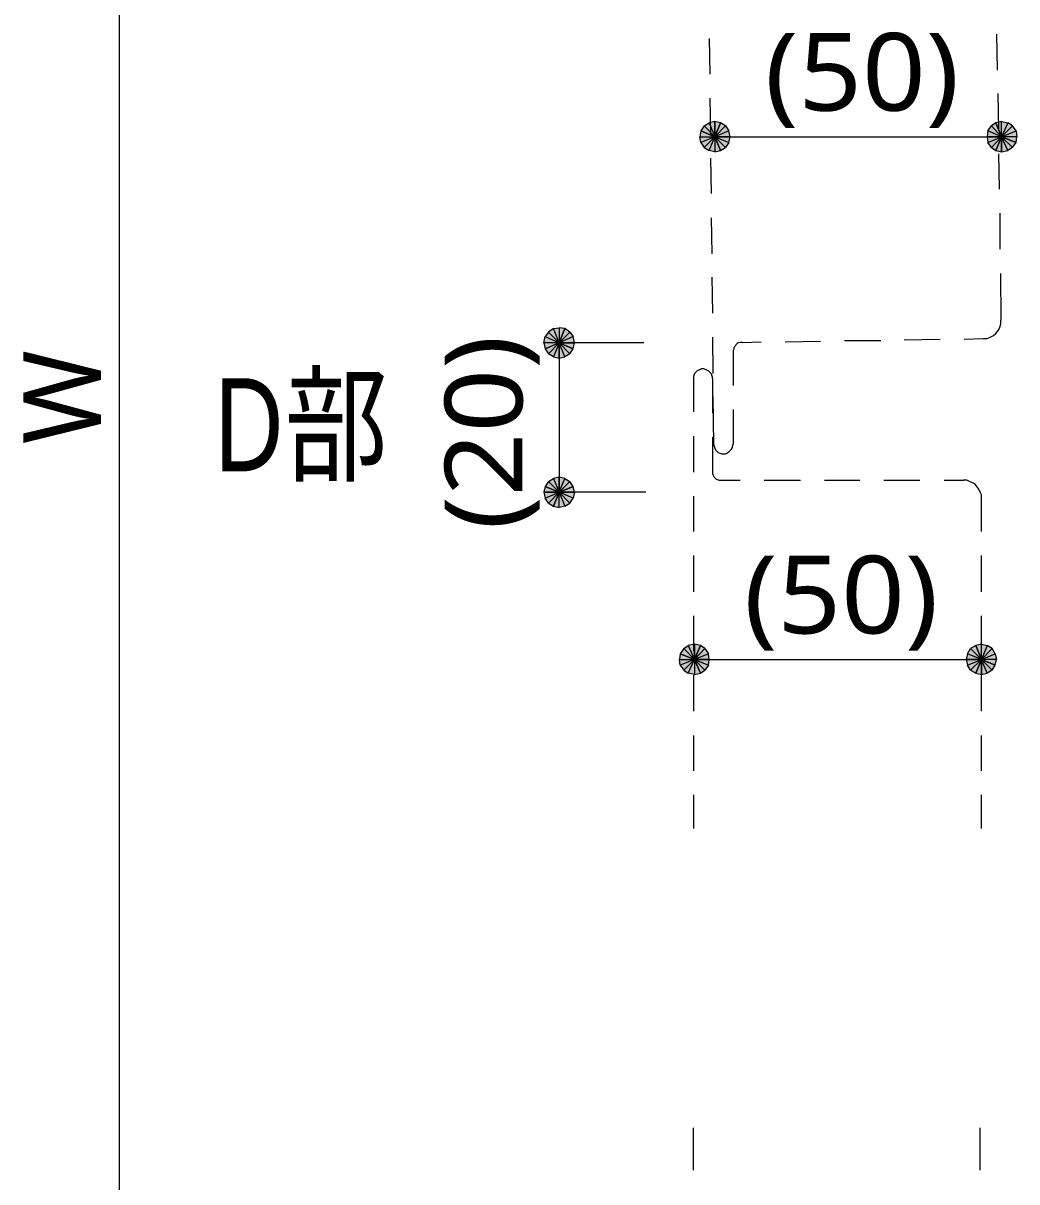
# Model space of a CAD drawing. Header units: millimetres. Extents: x 0 to 420, y 0 to 297.
# Drawn here: x 60.39 to 93.62, y 109.87 to 148.62 of the extents above; entities that cross this region are included whole.
import ezdxf
from ezdxf.enums import TextEntityAlignment as Align

# ---------------------------------------------------------------- set-up
doc = ezdxf.new("R2010")
doc.units = ezdxf.units.MM
doc.styles.add('kst32b', font='NotoSansJP-Variable.ttf')

msp = doc.modelspace()

# ---------------------------------------------------------------- hatches: boundary and pattern name
h = msp.add_hatch(color=7)
h.paths.add_polyline_path([(83.524, 145.33), (83.333, 145.288), (83.524, 144.822), (83.524, 145.33)])
h.paths.add_polyline_path([(83.333, 145.288), (83.524, 144.822), (83.164, 145.182), (83.333, 145.288)])
h.paths.add_polyline_path([(83.524, 144.822), (83.164, 145.182), (83.058, 145.013), (83.524, 144.822)])
for points in [[(83.714, 145.288), (83.524, 145.33), (83.524, 144.822), (83.714, 145.288)], [(92.922, 144.357), (93.112, 144.314), (93.112, 144.822), (92.922, 144.357)], [(78.782, 137.731), (78.825, 137.922), (78.317, 137.922), (78.782, 137.731)], [(77.851, 133.117), (77.809, 132.927), (78.317, 132.927), (77.851, 133.117)], [(83.037, 127.804), (82.846, 127.847), (82.846, 127.339), (83.037, 127.804)], [(92.244, 126.873), (92.435, 126.831), (92.435, 127.339), (92.244, 126.873)]]:
    msp.add_hatch(color=7).paths.add_polyline_path(points)
h = msp.add_hatch(color=7)
h.paths.add_polyline_path([(93.472, 145.182), (93.324, 145.288), (93.112, 144.822), (93.472, 145.182)])
h.paths.add_polyline_path([(93.324, 145.288), (93.112, 144.822), (93.112, 145.33), (93.324, 145.288)])
h.paths.add_polyline_path([(93.112, 144.822), (93.112, 145.33), (92.922, 145.288), (93.112, 144.822)])
h = msp.add_hatch(color=7)
h.paths.add_polyline_path([(83.058, 145.013), (83.016, 144.822), (83.524, 144.822), (83.058, 145.013)])
h.paths.add_polyline_path([(83.016, 144.822), (83.524, 144.822), (83.058, 144.632), (83.016, 144.822)])
h.paths.add_polyline_path([(83.524, 144.822), (83.058, 144.632), (83.164, 144.462), (83.524, 144.822)])
h = msp.add_hatch(color=7)
h.paths.add_polyline_path([(84.032, 144.822), (83.989, 145.013), (83.524, 144.822), (84.032, 144.822)])
h.paths.add_polyline_path([(83.989, 145.013), (83.524, 144.822), (83.884, 145.182), (83.989, 145.013)])
h.paths.add_polyline_path([(83.524, 144.822), (83.884, 145.182), (83.714, 145.288), (83.524, 144.822)])
h = msp.add_hatch(color=7)
h.paths.add_polyline_path([(92.922, 145.288), (92.774, 145.182), (93.112, 144.822), (92.922, 145.288)])
h.paths.add_polyline_path([(92.774, 145.182), (93.112, 144.822), (92.646, 145.013), (92.774, 145.182)])
h.paths.add_polyline_path([(93.112, 144.822), (92.646, 145.013), (92.625, 144.822), (93.112, 144.822)])
h = msp.add_hatch(color=7)
h.paths.add_polyline_path([(93.599, 144.632), (93.62, 144.822), (93.112, 144.822), (93.599, 144.632)])
h.paths.add_polyline_path([(93.62, 144.822), (93.112, 144.822), (93.599, 145.013), (93.62, 144.822)])
h.paths.add_polyline_path([(93.112, 144.822), (93.599, 145.013), (93.472, 145.182), (93.112, 144.822)])
h = msp.add_hatch(color=7)
h.paths.add_polyline_path([(83.164, 144.462), (83.333, 144.357), (83.524, 144.822), (83.164, 144.462)])
h.paths.add_polyline_path([(83.333, 144.357), (83.524, 144.822), (83.524, 144.314), (83.333, 144.357)])
h.paths.add_polyline_path([(83.524, 144.822), (83.524, 144.314), (83.714, 144.357), (83.524, 144.822)])
h = msp.add_hatch(color=7)
h.paths.add_polyline_path([(83.714, 144.357), (83.884, 144.462), (83.524, 144.822), (83.714, 144.357)])
h.paths.add_polyline_path([(83.884, 144.462), (83.524, 144.822), (83.989, 144.632), (83.884, 144.462)])
h.paths.add_polyline_path([(83.524, 144.822), (83.989, 144.632), (84.032, 144.822), (83.524, 144.822)])
h = msp.add_hatch(color=7)
h.paths.add_polyline_path([(92.625, 144.822), (92.646, 144.632), (93.112, 144.822), (92.625, 144.822)])
h.paths.add_polyline_path([(92.646, 144.632), (93.112, 144.822), (92.774, 144.462), (92.646, 144.632)])
h.paths.add_polyline_path([(93.112, 144.822), (92.774, 144.462), (92.922, 144.357), (93.112, 144.822)])
h = msp.add_hatch(color=7)
h.paths.add_polyline_path([(93.112, 144.314), (93.324, 144.357), (93.112, 144.822), (93.112, 144.314)])
h.paths.add_polyline_path([(93.324, 144.357), (93.112, 144.822), (93.472, 144.462), (93.324, 144.357)])
h.paths.add_polyline_path([(93.112, 144.822), (93.472, 144.462), (93.599, 144.632), (93.112, 144.822)])
h = msp.add_hatch(color=7)
h.paths.add_polyline_path([(78.507, 138.409), (78.317, 138.43), (78.317, 137.922), (78.507, 138.409)])
h.paths.add_polyline_path([(78.317, 138.43), (78.317, 137.922), (78.126, 138.409), (78.317, 138.43)])
h.paths.add_polyline_path([(78.317, 137.922), (78.126, 138.409), (77.957, 138.282), (78.317, 137.922)])
h = msp.add_hatch(color=7)
h.paths.add_polyline_path([(78.825, 137.922), (78.782, 138.134), (78.317, 137.922), (78.825, 137.922)])
h.paths.add_polyline_path([(78.782, 138.134), (78.317, 137.922), (78.677, 138.282), (78.782, 138.134)])
h.paths.add_polyline_path([(78.317, 137.922), (78.677, 138.282), (78.507, 138.409), (78.317, 137.922)])
h = msp.add_hatch(color=7)
h.paths.add_polyline_path([(77.957, 138.282), (77.851, 138.134), (78.317, 137.922), (77.957, 138.282)])
h.paths.add_polyline_path([(77.851, 138.134), (78.317, 137.922), (77.809, 137.922), (77.851, 138.134)])
h.paths.add_polyline_path([(78.317, 137.922), (77.809, 137.922), (77.851, 137.731), (78.317, 137.922)])
h = msp.add_hatch(color=7)
h.paths.add_polyline_path([(77.851, 137.731), (77.957, 137.562), (78.317, 137.922), (77.851, 137.731)])
h.paths.add_polyline_path([(77.957, 137.562), (78.317, 137.922), (78.126, 137.456), (77.957, 137.562)])
h.paths.add_polyline_path([(78.317, 137.922), (78.126, 137.456), (78.317, 137.414), (78.317, 137.922)])
h = msp.add_hatch(color=7)
h.paths.add_polyline_path([(78.317, 137.414), (78.507, 137.456), (78.317, 137.922), (78.317, 137.414)])
h.paths.add_polyline_path([(78.507, 137.456), (78.317, 137.922), (78.677, 137.562), (78.507, 137.456)])
h.paths.add_polyline_path([(78.317, 137.922), (78.677, 137.562), (78.782, 137.731), (78.317, 137.922)])
h = msp.add_hatch(color=7)
h.paths.add_polyline_path([(78.317, 133.435), (78.126, 133.392), (78.317, 132.927), (78.317, 133.435)])
h.paths.add_polyline_path([(78.126, 133.392), (78.317, 132.927), (77.957, 133.286), (78.126, 133.392)])
h.paths.add_polyline_path([(78.317, 132.927), (77.957, 133.286), (77.851, 133.117), (78.317, 132.927)])
h = msp.add_hatch(color=7)
h.paths.add_polyline_path([(78.782, 133.117), (78.677, 133.286), (78.317, 132.927), (78.782, 133.117)])
h.paths.add_polyline_path([(78.677, 133.286), (78.317, 132.927), (78.507, 133.392), (78.677, 133.286)])
h.paths.add_polyline_path([(78.317, 132.927), (78.507, 133.392), (78.317, 133.435), (78.317, 132.927)])
h = msp.add_hatch(color=7)
h.paths.add_polyline_path([(77.809, 132.927), (77.851, 132.736), (78.317, 132.927), (77.809, 132.927)])
h.paths.add_polyline_path([(77.851, 132.736), (78.317, 132.927), (77.957, 132.567), (77.851, 132.736)])
h.paths.add_polyline_path([(78.317, 132.927), (77.957, 132.567), (78.126, 132.461), (78.317, 132.927)])
h = msp.add_hatch(color=7)
h.paths.add_polyline_path([(78.126, 132.461), (78.317, 132.419), (78.317, 132.927), (78.126, 132.461)])
h.paths.add_polyline_path([(78.317, 132.419), (78.317, 132.927), (78.507, 132.461), (78.317, 132.419)])
h.paths.add_polyline_path([(78.317, 132.927), (78.507, 132.461), (78.677, 132.567), (78.317, 132.927)])
h = msp.add_hatch(color=7)
h.paths.add_polyline_path([(78.677, 132.567), (78.782, 132.736), (78.317, 132.927), (78.677, 132.567)])
h.paths.add_polyline_path([(78.782, 132.736), (78.317, 132.927), (78.825, 132.927), (78.782, 132.736)])
h.paths.add_polyline_path([(78.317, 132.927), (78.825, 132.927), (78.782, 133.117), (78.317, 132.927)])
h = msp.add_hatch(color=7)
h.paths.add_polyline_path([(82.36, 127.529), (82.338, 127.339), (82.846, 127.339), (82.36, 127.529)])
h.paths.add_polyline_path([(82.338, 127.339), (82.846, 127.339), (82.36, 127.148), (82.338, 127.339)])
h.paths.add_polyline_path([(82.846, 127.339), (82.36, 127.148), (82.487, 126.979), (82.846, 127.339)])
h = msp.add_hatch(color=7)
h.paths.add_polyline_path([(82.846, 127.847), (82.635, 127.804), (82.846, 127.339), (82.846, 127.847)])
h.paths.add_polyline_path([(82.635, 127.804), (82.846, 127.339), (82.487, 127.698), (82.635, 127.804)])
h.paths.add_polyline_path([(82.846, 127.339), (82.487, 127.698), (82.36, 127.529), (82.846, 127.339)])
h = msp.add_hatch(color=7)
h.paths.add_polyline_path([(83.333, 127.339), (83.312, 127.529), (82.846, 127.339), (83.333, 127.339)])
h.paths.add_polyline_path([(83.312, 127.529), (82.846, 127.339), (83.185, 127.698), (83.312, 127.529)])
h.paths.add_polyline_path([(82.846, 127.339), (83.185, 127.698), (83.037, 127.804), (82.846, 127.339)])
h = msp.add_hatch(color=7)
h.paths.add_polyline_path([(92.244, 127.804), (92.075, 127.698), (92.435, 127.339), (92.244, 127.804)])
h.paths.add_polyline_path([(92.075, 127.698), (92.435, 127.339), (91.969, 127.529), (92.075, 127.698)])
h.paths.add_polyline_path([(92.435, 127.339), (91.969, 127.529), (91.927, 127.339), (92.435, 127.339)])
h = msp.add_hatch(color=7)
h.paths.add_polyline_path([(92.795, 127.698), (92.625, 127.804), (92.435, 127.339), (92.795, 127.698)])
h.paths.add_polyline_path([(92.625, 127.804), (92.435, 127.339), (92.435, 127.847), (92.625, 127.804)])
h.paths.add_polyline_path([(92.435, 127.339), (92.435, 127.847), (92.244, 127.804), (92.435, 127.339)])
h = msp.add_hatch(color=7)
h.paths.add_polyline_path([(92.901, 127.148), (92.943, 127.339), (92.435, 127.339), (92.901, 127.148)])
h.paths.add_polyline_path([(92.943, 127.339), (92.435, 127.339), (92.901, 127.529), (92.943, 127.339)])
h.paths.add_polyline_path([(92.435, 127.339), (92.901, 127.529), (92.795, 127.698), (92.435, 127.339)])
h = msp.add_hatch(color=7)
h.paths.add_polyline_path([(82.487, 126.979), (82.635, 126.873), (82.846, 127.339), (82.487, 126.979)])
h.paths.add_polyline_path([(82.635, 126.873), (82.846, 127.339), (82.846, 126.831), (82.635, 126.873)])
h.paths.add_polyline_path([(82.846, 127.339), (82.846, 126.831), (83.037, 126.873), (82.846, 127.339)])
h = msp.add_hatch(color=7)
h.paths.add_polyline_path([(83.037, 126.873), (83.185, 126.979), (82.846, 127.339), (83.037, 126.873)])
h.paths.add_polyline_path([(83.185, 126.979), (82.846, 127.339), (83.312, 127.148), (83.185, 126.979)])
h.paths.add_polyline_path([(82.846, 127.339), (83.312, 127.148), (83.333, 127.339), (82.846, 127.339)])
h = msp.add_hatch(color=7)
h.paths.add_polyline_path([(91.927, 127.339), (91.969, 127.148), (92.435, 127.339), (91.927, 127.339)])
h.paths.add_polyline_path([(91.969, 127.148), (92.435, 127.339), (92.075, 126.979), (91.969, 127.148)])
h.paths.add_polyline_path([(92.435, 127.339), (92.075, 126.979), (92.244, 126.873), (92.435, 127.339)])
h = msp.add_hatch(color=7)
h.paths.add_polyline_path([(92.435, 126.831), (92.625, 126.873), (92.435, 127.339), (92.435, 126.831)])
h.paths.add_polyline_path([(92.625, 126.873), (92.435, 127.339), (92.795, 126.979), (92.625, 126.873)])
h.paths.add_polyline_path([(92.435, 127.339), (92.795, 126.979), (92.901, 127.148), (92.435, 127.339)])

# ---------------------------------------------------------------- linework, layer by layer
at = {"lineweight": 13}
for points in [[(63.606, 181.229), (63.606, 179.218), (63.606, 94.446), (63.606, 92.456)], [(83.333, 148.103), (83.354, 146.918)], [(92.943, 148.251), (92.964, 147.045)], [(83.354, 146.113), (83.376, 144.907)], [(92.985, 146.262), (93.006, 145.055)], [(83.503, 144.822), (93.112, 144.822)], [(93.006, 144.251), (93.028, 143.065)], [(83.376, 144.103), (83.397, 142.917)], [(93.049, 142.261), (93.049, 141.055)], [(83.397, 142.113), (83.418, 140.906)], [(83.418, 140.123), (83.439, 138.917)], [(93.07, 140.25), (93.091, 138.684)], [(92.498, 138.07), (92.625, 138.07), (92.731, 138.112), (92.837, 138.176), (92.922, 138.239), (93.006, 138.345), (93.049, 138.451), (93.091, 138.557), (93.091, 138.684)], [(83.439, 138.112), (83.46, 136.906)], [(84.434, 137.943), (85.069, 137.964)], [(85.873, 137.964), (87.059, 137.985)], [(87.863, 138.007), (89.069, 138.007)], [(89.853, 138.028), (91.059, 138.049)], [(91.863, 138.049), (92.498, 138.07)], [(81.153, 137.922), (78.317, 137.922)], [(78.317, 137.922), (78.317, 132.927)], [(84.434, 137.943), (84.37, 137.943), (84.307, 137.922), (84.265, 137.901), (84.222, 137.858), (84.201, 137.816), (84.159, 137.774), (84.159, 137.71), (84.137, 137.668), (84.137, 136.504)], [(83.439, 136.737), (83.439, 136.779), (83.418, 136.842), (83.397, 136.906), (83.354, 136.948), (83.312, 136.991), (83.249, 137.012), (83.206, 137.033), (83.143, 137.054), (83.079, 137.054), (83.037, 137.033), (82.973, 137.012), (82.931, 136.991), (82.889, 136.948), (82.846, 136.906), (82.825, 136.842), (82.804, 136.779), (82.804, 136.737)], [(82.804, 136.737), (82.804, 135.615)], [(83.439, 136.737), (83.439, 135.572)], [(83.46, 136.123), (83.481, 134.535)], [(84.137, 135.7), (84.137, 134.535)], [(82.804, 134.81), (82.804, 133.604)], [(83.439, 134.768), (83.439, 133.604)], [(83.481, 134.535), (83.503, 134.472), (83.524, 134.408), (83.545, 134.345), (83.587, 134.302), (83.629, 134.26), (83.693, 134.239), (83.757, 134.218), (83.82, 134.218), (83.884, 134.218), (83.926, 134.239), (83.989, 134.281), (84.032, 134.324), (84.074, 134.366), (84.116, 134.429), (84.116, 134.472), (84.137, 134.535)], [(83.439, 133.604), (83.439, 133.562), (83.46, 133.519), (83.481, 133.477), (83.503, 133.435), (83.545, 133.392), (83.566, 133.371), (83.629, 133.35), (83.672, 133.329), (83.714, 133.329)], [(83.714, 133.329), (84.37, 133.329)], [(85.175, 133.329), (86.381, 133.329)], [(87.186, 133.329), (88.371, 133.329)], [(89.175, 133.329), (90.382, 133.329)], [(91.186, 133.329), (91.842, 133.329)], [(92.435, 132.736), (92.435, 132.842), (92.393, 132.927), (92.35, 133.033), (92.287, 133.117), (92.223, 133.202), (92.138, 133.244), (92.033, 133.286), (91.948, 133.329), (91.842, 133.329)], [(81.217, 132.927), (78.317, 132.927)], [(82.804, 132.8), (82.804, 131.614)], [(92.435, 131.614), (92.435, 132.736)], [(82.804, 130.81), (82.804, 129.604)], [(92.435, 129.604), (92.435, 130.81)], [(82.804, 128.799), (82.804, 127.614)], [(92.435, 127.614), (92.435, 128.799)], [(82.804, 127.339), (92.435, 127.339)], [(82.804, 126.809), (82.804, 125.603)], [(92.435, 125.603), (92.435, 126.809)], [(82.804, 124.799), (82.804, 123.613)], [(92.435, 123.613), (92.435, 124.799)], [(82.804, 122.809), (82.804, 121.687)], [(92.435, 121.687), (92.435, 122.809)], [(82.804, 110.257), (82.804, 111.675)], [(92.393, 110.257), (92.393, 111.675)]]:
    msp.add_lwpolyline(points, dxfattribs=at)
at = {"lineweight": 0}
for points in [[(83.524, 145.33), (83.333, 145.288), (83.524, 144.822)], [(83.714, 145.288), (83.524, 145.33), (83.524, 144.822)], [(93.112, 144.822), (93.112, 145.33), (92.922, 145.288)], [(93.324, 145.288), (93.112, 144.822), (93.112, 145.33)], [(83.058, 145.013), (83.016, 144.822), (83.524, 144.822)], [(83.524, 144.822), (83.164, 145.182), (83.058, 145.013)], [(83.333, 145.288), (83.524, 144.822), (83.164, 145.182)], [(83.524, 144.822), (83.884, 145.182), (83.714, 145.288)], [(83.989, 145.013), (83.524, 144.822), (83.884, 145.182)], [(84.032, 144.822), (83.989, 145.013), (83.524, 144.822)], [(93.112, 144.822), (92.646, 145.013), (92.625, 144.822)], [(92.774, 145.182), (93.112, 144.822), (92.646, 145.013)], [(92.922, 145.288), (92.774, 145.182), (93.112, 144.822)], [(93.472, 145.182), (93.324, 145.288), (93.112, 144.822)], [(93.112, 144.822), (93.599, 145.013), (93.472, 145.182)], [(93.62, 144.822), (93.112, 144.822), (93.599, 145.013)], [(83.016, 144.822), (83.524, 144.822), (83.058, 144.632)], [(83.524, 144.822), (83.058, 144.632), (83.164, 144.462)], [(83.164, 144.462), (83.333, 144.357), (83.524, 144.822)], [(83.333, 144.357), (83.524, 144.822), (83.524, 144.314)], [(83.524, 144.822), (83.524, 144.314), (83.714, 144.357)], [(83.714, 144.357), (83.884, 144.462), (83.524, 144.822)], [(83.884, 144.462), (83.524, 144.822), (83.989, 144.632)], [(83.524, 144.822), (83.989, 144.632), (84.032, 144.822)], [(92.625, 144.822), (92.646, 144.632), (93.112, 144.822)], [(92.646, 144.632), (93.112, 144.822), (92.774, 144.462)], [(93.112, 144.822), (92.774, 144.462), (92.922, 144.357)], [(92.922, 144.357), (93.112, 144.314), (93.112, 144.822)], [(93.112, 144.314), (93.324, 144.357), (93.112, 144.822)], [(93.324, 144.357), (93.112, 144.822), (93.472, 144.462)], [(93.112, 144.822), (93.472, 144.462), (93.599, 144.632)], [(93.599, 144.632), (93.62, 144.822), (93.112, 144.822)], [(78.317, 137.922), (78.126, 138.409), (77.957, 138.282)], [(78.317, 138.43), (78.317, 137.922), (78.126, 138.409)], [(78.507, 138.409), (78.317, 138.43), (78.317, 137.922)], [(78.317, 137.922), (78.677, 138.282), (78.507, 138.409)], [(77.851, 138.134), (78.317, 137.922), (77.809, 137.922)], [(77.957, 138.282), (77.851, 138.134), (78.317, 137.922)], [(78.782, 138.134), (78.317, 137.922), (78.677, 138.282)], [(78.825, 137.922), (78.782, 138.134), (78.317, 137.922)], [(78.317, 137.922), (77.809, 137.922), (77.851, 137.731)], [(77.851, 137.731), (77.957, 137.562), (78.317, 137.922)], [(77.957, 137.562), (78.317, 137.922), (78.126, 137.456)], [(78.317, 137.922), (78.126, 137.456), (78.317, 137.414)], [(78.317, 137.414), (78.507, 137.456), (78.317, 137.922)], [(78.507, 137.456), (78.317, 137.922), (78.677, 137.562)], [(78.317, 137.922), (78.677, 137.562), (78.782, 137.731)], [(78.782, 137.731), (78.825, 137.922), (78.317, 137.922)], [(78.126, 133.392), (78.317, 132.927), (77.957, 133.286)], [(78.317, 133.435), (78.126, 133.392), (78.317, 132.927)], [(78.317, 132.927), (78.507, 133.392), (78.317, 133.435)], [(78.677, 133.286), (78.317, 132.927), (78.507, 133.392)], [(77.851, 133.117), (77.809, 132.927), (78.317, 132.927)], [(77.809, 132.927), (77.851, 132.736), (78.317, 132.927)], [(78.317, 132.927), (77.957, 133.286), (77.851, 133.117)], [(77.851, 132.736), (78.317, 132.927), (77.957, 132.567)], [(78.317, 132.927), (77.957, 132.567), (78.126, 132.461)], [(78.126, 132.461), (78.317, 132.419), (78.317, 132.927)], [(78.782, 133.117), (78.677, 133.286), (78.317, 132.927)], [(78.317, 132.927), (78.825, 132.927), (78.782, 133.117)], [(78.317, 132.419), (78.317, 132.927), (78.507, 132.461)], [(78.317, 132.927), (78.507, 132.461), (78.677, 132.567)], [(78.677, 132.567), (78.782, 132.736), (78.317, 132.927)], [(78.782, 132.736), (78.317, 132.927), (78.825, 132.927)], [(82.36, 127.529), (82.338, 127.339), (82.846, 127.339)], [(82.846, 127.339), (82.487, 127.698), (82.36, 127.529)], [(82.635, 127.804), (82.846, 127.339), (82.487, 127.698)], [(82.846, 127.847), (82.635, 127.804), (82.846, 127.339)], [(83.037, 127.804), (82.846, 127.847), (82.846, 127.339)], [(82.846, 127.339), (83.185, 127.698), (83.037, 127.804)], [(83.312, 127.529), (82.846, 127.339), (83.185, 127.698)], [(83.333, 127.339), (83.312, 127.529), (82.846, 127.339)], [(92.435, 127.339), (91.969, 127.529), (91.927, 127.339)], [(92.075, 127.698), (92.435, 127.339), (91.969, 127.529)], [(92.244, 127.804), (92.075, 127.698), (92.435, 127.339)], [(92.435, 127.339), (92.435, 127.847), (92.244, 127.804)], [(92.625, 127.804), (92.435, 127.339), (92.435, 127.847)], [(92.795, 127.698), (92.625, 127.804), (92.435, 127.339)], [(92.435, 127.339), (92.901, 127.529), (92.795, 127.698)], [(92.943, 127.339), (92.435, 127.339), (92.901, 127.529)], [(82.338, 127.339), (82.846, 127.339), (82.36, 127.148)], [(82.846, 127.339), (82.36, 127.148), (82.487, 126.979)], [(82.487, 126.979), (82.635, 126.873), (82.846, 127.339)], [(82.635, 126.873), (82.846, 127.339), (82.846, 126.831)], [(82.846, 127.339), (82.846, 126.831), (83.037, 126.873)], [(83.037, 126.873), (83.185, 126.979), (82.846, 127.339)], [(83.185, 126.979), (82.846, 127.339), (83.312, 127.148)], [(82.846, 127.339), (83.312, 127.148), (83.333, 127.339)], [(91.927, 127.339), (91.969, 127.148), (92.435, 127.339)], [(91.969, 127.148), (92.435, 127.339), (92.075, 126.979)], [(92.435, 127.339), (92.075, 126.979), (92.244, 126.873)], [(92.244, 126.873), (92.435, 126.831), (92.435, 127.339)], [(92.435, 126.831), (92.625, 126.873), (92.435, 127.339)], [(92.625, 126.873), (92.435, 127.339), (92.795, 126.979)], [(92.435, 127.339), (92.795, 126.979), (92.901, 127.148)], [(92.901, 127.148), (92.943, 127.339), (92.435, 127.339)]]:
    msp.add_lwpolyline(points, close=True, dxfattribs=at)

# ---------------------------------------------------------------- texts
at = {"style": 'kst32b'}
for s, height, p, p2 in [('(50)', 2.5989, (85.196, 145.69), (91.693, 145.69)), ('(20)', 2.5989, (77.089, 131.678), (77.089, 138.175)), ('D部', 3.1187, (66.738, 133.625), (72.586, 133.625)), ('(50)', 2.5989, (84.497, 128.206), (90.995, 128.206))]:
    msp.add_text(s, height=height, dxfattribs=at).set_placement(p, p2, align=Align.FIT)
msp.add_text('W', height=2.599, rotation=90, dxfattribs=at).set_placement((62.992, 134.535))

doc.saveas('drawing.dxf')
